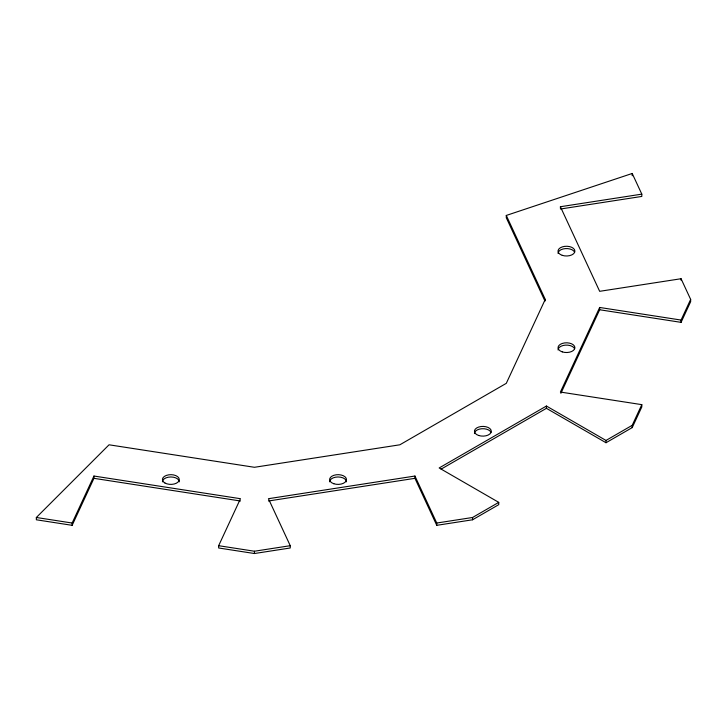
<?xml version="1.0" encoding="UTF-8"?>
<svg xmlns="http://www.w3.org/2000/svg" width="727" height="727" viewBox="0 0 727 727"><rect width="100%" height="100%" fill="white"/><g stroke="black" fill="none" stroke-linecap="round" stroke-linejoin="round"><path stroke-width="1.09" d="M641.805 194.136L632.208 173.471L506.292 215.446L545.25 299.397L506.292 383.338L399.85 444.797L254.45 467.288L109.05 444.797L36.35 517.488L36.35 519.787L72.146 525.321L72.146 523.031L93.956 476.04L240.464 498.704L218.654 545.695L218.654 547.985L254.45 553.529L290.246 547.985L290.246 545.695L268.436 498.704L414.944 476.04L436.754 523.031L436.754 525.321L472.55 519.787L498.749 504.656L498.749 502.366L439.163 467.961L546.422 406.039L606.009 440.444L632.208 425.313L641.805 404.648L560.408 392.053L599.666 307.466L681.063 320.062L690.65 299.397L681.063 278.732L599.666 291.318L560.408 206.732L641.805 194.136L641.805 196.435L560.408 209.022M72.146 525.321L93.956 478.33L93.956 476.04M560.88 393.334L599.666 309.757L599.666 307.466M441.116 469.133L546.422 408.329L606.009 442.734L632.208 427.603L641.805 406.938L641.805 404.648M599.666 309.757L681.063 322.352L690.65 301.687L690.65 299.397M436.754 523.031L472.55 517.488L498.749 502.366M268.436 500.994L414.944 478.33L436.754 525.321M218.654 545.695L254.45 551.23L290.246 545.695M93.956 478.33L240.464 500.994M36.35 517.488L72.146 523.031M544.777 300.66L506.292 217.746L506.292 215.446M681.063 278.732L681.063 280.258M681.063 320.062L681.063 322.352M632.208 173.471L632.208 175.77M632.208 425.313L632.208 427.603M606.009 440.444L606.009 442.734M560.408 206.732L560.408 208.258M546.422 406.039L546.422 408.329M545.25 299.397L545.25 300.923M472.55 517.488L472.55 519.787M414.944 476.04L414.944 478.33M254.45 551.23L254.45 553.529M558.045 253.414A8.424 4.862 0 0 1 565.37 248.598A8.424 4.862 0 0 1 574.612 252.16M558.045 349.96A8.424 4.862 0 0 1 565.37 345.134A8.424 4.862 0 0 1 574.612 348.696M474.44 433.565A8.424 4.862 0 0 1 481.765 428.739A8.424 4.862 0 0 1 491.007 432.301M329.631 481.828A8.424 4.862 0 0 1 338.055 476.967A8.424 4.862 0 0 1 346.479 481.828M162.421 481.828A8.424 4.862 0 0 1 170.845 476.967A8.424 4.862 0 0 1 179.269 481.828M164.884 482.973A8.424 4.862 0 0 0 178.987 480.792A8.424 4.862 0 0 0 168.664 474.84A8.424 4.862 0 0 0 164.884 482.973M333.838 483.746A8.424 4.862 0 0 0 346.479 479.538A8.424 4.862 0 0 0 333.838 475.322A8.424 4.862 0 0 0 333.838 483.746M478.648 435.482A8.424 4.862 0 0 0 491.288 431.265A8.424 4.862 0 0 0 478.648 427.058A8.424 4.862 0 0 0 478.648 435.482M562.253 351.877A8.424 4.862 0 0 0 574.893 347.66A8.424 4.862 0 0 0 562.253 343.453A8.424 4.862 0 0 0 562.253 351.877M562.253 255.341A8.424 4.862 0 0 0 574.893 251.124A8.424 4.862 0 0 0 562.253 246.907A8.424 4.862 0 0 0 562.253 255.341"/></g></svg>
